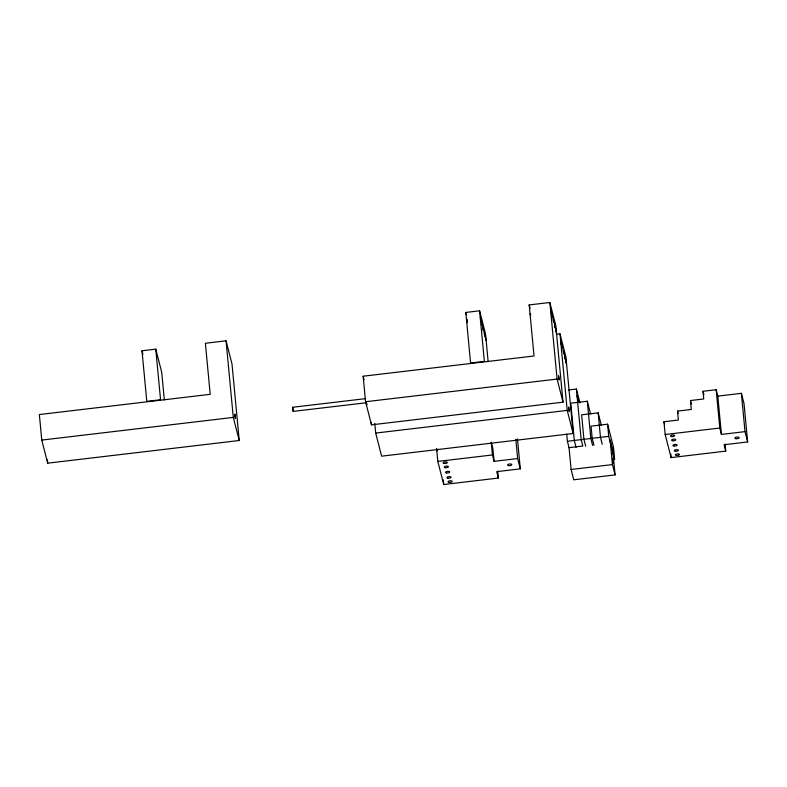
<?xml version="1.0" encoding="UTF-8"?>
<svg xmlns="http://www.w3.org/2000/svg" width="787" height="787" viewBox="0 0 787 787"><rect width="100%" height="100%" fill="white"/><g stroke="black" fill="none" stroke-linecap="round" stroke-linejoin="round"><path stroke-width="1.18" d="M235.333 418.3L234.782 413.992L235.293 418.379M553.694 322.395L553.163 318.381L553.654 322.473M554.52 323.605L555.002 327.717M562.469 348.484L561.948 344.431L562.449 348.562M577.806 399.491L577.274 395.477L577.766 399.57M365.581 398.635L292.675 407.272L292.813 409.417L293.158 411.394L366.083 402.777M552.346 317.2L551.815 313.128L552.307 317.22M555.042 327.697L554.579 323.683M566.237 363.23L565.715 359.157L566.207 363.25M578.366 399.648L578.602 402.511M293.177 411.394L293.177 410.745M155.777 349.143L160.558 399.747L146.785 401.38L142.004 350.776L155.777 349.143L161.709 372.241L164.335 399.953M226.056 340.82L205.387 343.27L210.208 394.326L39.35 414.552L41.76 440.081L47.692 463.179L239.228 440.504L231.988 363.919L226.056 340.82L233.286 417.405L239.228 440.504M479.588 310.806L484.369 361.41L470.587 363.033L465.806 312.439L479.588 310.806L485.52 333.904L488.137 361.617M529.189 304.933L549.857 302.483L555.789 325.582L563.03 402.167L371.503 424.842L365.571 401.744L363.161 376.216L534.019 355.99L529.189 304.933L530.084 308.396M556.33 334.249L559.98 333.816L565.912 356.914L573.152 433.499L381.626 456.175L375.694 433.076L374.769 423.347M41.76 440.081L233.286 417.405M365.571 401.744L557.098 379.068L563.03 402.167M568.362 389.978L576.399 389.034L579.96 402.885M590.565 413.942L587.309 401.242L570.772 403.2L574.294 440.454L576.074 447.38M703.017 391.296L716.17 389.742L717.813 396.136L721.433 434.424L745.004 431.63L747.65 441.95L724.089 444.744L725.732 451.128L671.104 457.601L665.163 434.503L663.962 421.734L678.374 420.032L677.528 411.099L691.311 409.466L690.465 400.534L703.735 398.96L703.017 391.296L703.903 394.769M375.694 433.076L567.22 410.401L573.152 433.499M717.813 396.136L741.384 393.343L744.03 403.662L747.65 441.95M601.416 425.57L598.159 412.86L581.623 414.818L583.934 439.303L585.715 446.239M607.584 424.183L608.735 436.372L614.667 459.47L613.516 447.282L607.584 424.183L591.047 426.141L592.208 438.329L593.978 445.255M566.719 434.04L567.397 441.261L608.735 436.372M437.808 461.418L492.446 454.955L494.079 461.339L517.649 458.555L520.296 468.865L496.735 471.659L498.378 478.053L443.75 484.517L437.808 461.418L436.608 448.659L437.198 450.961M665.163 434.503L719.79 428.03L721.433 434.424M567.397 441.261L569.04 447.655L582.823 446.022L581.18 439.638L576.399 389.034M571.106 469.485L612.443 464.586L615.09 474.905L573.753 479.804L571.106 469.485L569.04 447.655M292.695 407.282L293.158 410.509M578.386 399.658L578.819 402.501M690.76 401.685L691.36 403.997M677.528 411.099L678.128 413.401M663.962 421.734L664.553 424.045M602.252 444.281L600.471 437.346L598.159 412.86M592.601 445.422L590.821 438.497L587.309 401.242M465.806 312.439L466.396 314.741M363.161 376.216L364.066 379.747M142.004 350.776L142.89 354.239M467.094 322.66L466.691 318.853L467.094 321.145M530.241 313.59L530.566 315.469L530.477 313.639M741.384 393.343L745.004 431.63M725.053 443.957L725.732 451.128M716.17 389.742L719.79 428.03M670.77 454.119L671.104 457.601M615.09 474.905L612.739 450.026L610.092 439.707L612.443 464.586M559.98 333.816L567.22 410.401M549.857 302.483L557.098 379.068M517.472 438.949L520.296 468.865M515.839 439.402L517.649 458.555M497.718 471.088L498.378 478.053M494.079 461.339L492.878 448.58L491.236 442.186L492.446 454.955M443.307 479.873L443.75 484.517M371.277 422.412L371.503 424.842M47.348 459.529L47.692 463.179M367.135 404.557A8.775 0.492 83.2 0 1 367.067 404.046M480.454 317.377L480.955 321.342L480.454 317.377M481.536 321.578L482.038 325.543L481.536 321.499M482.884 326.821L483.385 330.796L482.884 326.821M484.231 332.075L484.733 336.039L484.31 332.006M485.313 336.275L485.815 340.24L485.313 336.275M550.733 309.055L551.234 313.019L550.733 308.986M555.583 327.953L556.084 331.917L555.583 327.953M558.573 375.812L559.104 380.042L558.573 375.733M560.846 340.387L561.347 344.352L560.846 340.387M563.276 349.831L563.777 353.806L563.276 349.831M564.623 355.085L565.125 359.049L564.623 355.085M568.686 407.145L569.227 411.375L568.686 407.145M612.679 459.175L613.191 463.248L612.679 459.175M673.997 446.022A2.086 0.807 -5.4 0 0 677.095 445.058A2.086 0.807 -5.4 0 0 673.967 444.625A2.086 0.807 -5.4 0 0 673.997 446.022M675.344 451.266A2.086 0.807 -5.4 0 0 678.443 450.312A2.086 0.807 -5.4 0 0 675.315 449.869A2.086 0.807 -5.4 0 0 675.344 451.266M672.649 440.769A2.086 0.807 -5.4 0 0 675.748 439.815A2.086 0.807 -5.4 0 0 672.619 439.372A2.086 0.807 -5.4 0 0 672.649 440.769M671.567 436.569A2.086 0.807 -5.4 0 0 674.675 435.614A2.086 0.807 -5.4 0 0 671.547 435.172A2.086 0.807 -5.4 0 0 671.567 436.569M676.427 455.466A2.086 0.807 -5.4 0 0 679.525 454.512A2.086 0.807 -5.4 0 0 676.397 454.069A2.086 0.807 -5.4 0 0 676.427 455.466M735.973 438.703A2.145 0.826 -5.4 0 0 739.16 437.72A2.145 0.826 -5.4 0 0 735.943 437.267A2.145 0.826 -5.4 0 0 735.973 438.703M446.642 472.938A2.086 0.807 -5.4 0 0 449.741 471.984A2.086 0.807 -5.4 0 0 446.613 471.541A2.086 0.807 -5.4 0 0 446.642 472.938M447.99 478.191A2.086 0.807 -5.4 0 0 451.099 477.227A2.086 0.807 -5.4 0 0 447.97 476.794A2.086 0.807 -5.4 0 0 447.99 478.191M445.294 467.685A2.086 0.807 -5.4 0 0 448.393 466.73A2.086 0.807 -5.4 0 0 445.265 466.288A2.086 0.807 -5.4 0 0 445.294 467.685M444.212 463.484A2.086 0.807 -5.4 0 0 447.321 462.53A2.086 0.807 -5.4 0 0 444.193 462.087A2.086 0.807 -5.4 0 0 444.212 463.484M449.072 482.382A2.086 0.807 -5.4 0 0 452.171 481.428A2.086 0.807 -5.4 0 0 449.043 480.985A2.086 0.807 -5.4 0 0 449.072 482.382M508.618 465.619A2.145 0.826 -5.4 0 0 511.806 464.635A2.145 0.826 -5.4 0 0 508.589 464.182A2.145 0.826 -5.4 0 0 508.618 465.619"/></g></svg>
